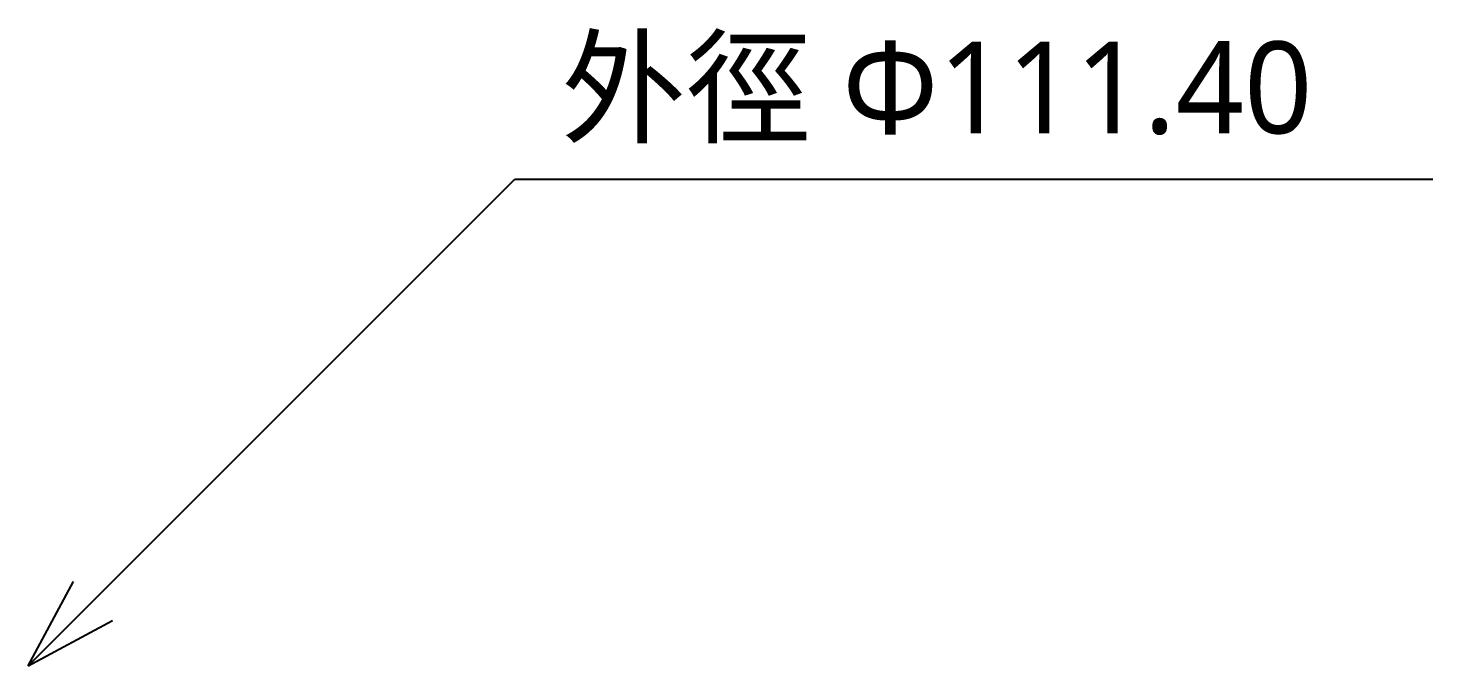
# Model space of a CAD drawing. Header units: metres. Extents: x 30 to 332, y 105 to 260.
# Drawn here: x 300.9 to 331.51, y 238.32 to 252.22 of the extents above; entities that cross this region are included whole.
import ezdxf

# ---------------------------------------------------------------- set-up
doc = ezdxf.new("R2010")
doc.units = ezdxf.units.M
doc.layers.add('DIM', color=2, linetype='Continuous')
doc.styles.add('CHINESE', font='msjh.ttc')

msp = doc.modelspace()

# ---------------------------------------------------------------- linework, layer by layer
at = {"layer": 'DIM', "color": 2}
for p, q in [((300.903, 238.317), (311.509, 248.924)), ((311.509, 248.924), (331.509, 248.924)), ((300.903, 238.317), (301.892, 240.156)), ((300.903, 238.317), (302.741, 239.307))]:
    msp.add_line(p, q, dxfattribs=at)

# ---------------------------------------------------------------- texts
at = {"layer": 'DIM', "color": 2, "style": 'CHINESE'}
msp.add_text('外徑 Φ111.40', height=2, dxfattribs=at).set_placement((312.509, 249.924))

doc.saveas('drawing.dxf')
